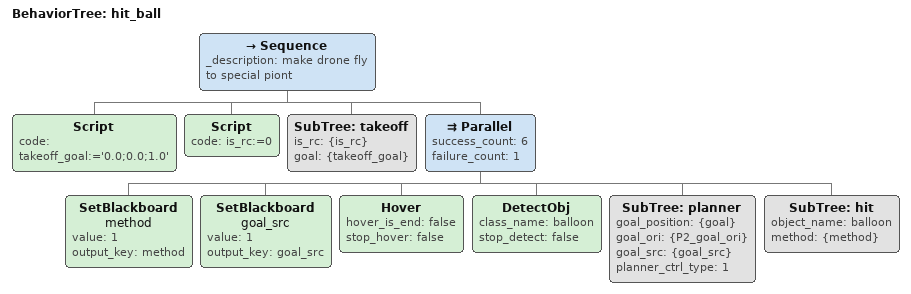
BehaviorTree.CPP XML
<?xml version="1.0" encoding="UTF-8"?>
<root BTCPP_format="4" main_tree_to_execute="hit_ball">
  <include path="takeoff.xml"/>
  <include path="hit.xml"/>
  <include path="planner_node.xml"/>
  <BehaviorTree ID="hit_ball">
    <Sequence _description="make drone fly to special piont">
      <Script code=" takeoff_goal:='0.0;0.0;1.0' "/> <!--首先起飞-->
      <Script code=" is_rc:=0 "/> <!--是否使用遥控器控制飞机，切换模式和解锁-->

      <SubTree ID="takeoff" is_rc="{is_rc}"  goal="{takeoff_goal}"/>
      <Parallel success_count="6" failure_count="1">
        <SetBlackboard name="method" value="1" output_key="method" />
        <SetBlackboard name="goal_src" value="1" output_key="goal_src" /> <!--设置目标点的来源-->
        <Hover  hover_is_end="false" stop_hover="false"/>  <!--飞机起飞后悬停，等待目标识别-->
        <DetectObj class_name="balloon" stop_detect="false"/> <!-- 目标检测 -->
        <SubTree ID="planner" goal_position="{goal}" goal_ori="{P2_goal_ori}" goal_src="{goal_src}" planner_ctrl_type ="1" />
        <SubTree ID="hit" object_name="balloon" method="{method}" /> <!-- 1: direct,2:other 刺破球，是直接发现目标直接刺破，还是选择符合27届机器人大赛 -->
      </Parallel>
    </Sequence>
  </BehaviorTree>

</root>
